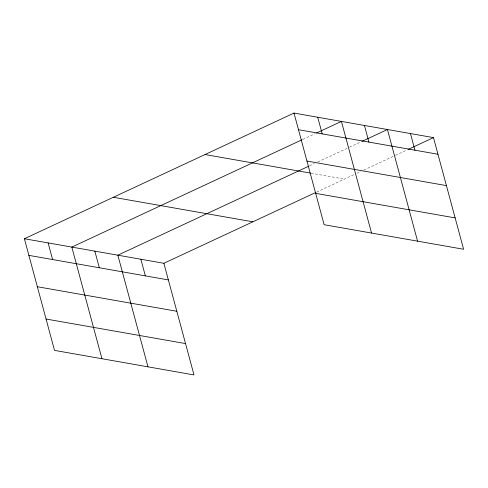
<?xml version="1.0" encoding="UTF-8"?>
<svg xmlns="http://www.w3.org/2000/svg" width="488" height="488" viewBox="0 0 488 488"><rect width="100%" height="100%" fill="white"/><g stroke="black" fill="none" stroke-linecap="round" stroke-linejoin="round"><path stroke-width="0.37" stroke-dasharray="2.44 1.83" d="M302.798 139.416L315.217 133.633M309.514 165.841L314.345 163.59M317.792 161.986L348.829 147.516M349.518 147.193L361.242 141.733M316.669 192.065L354.16 174.582M356.923 173.301L361.059 171.367M363.816 170.086L394.853 155.617M395.542 155.294L406.577 150.151M311.1 173.209L344.51 179.084"/><path stroke-width="0.73" d="M24.4 238.742L163.876 263.288L193.998 374.93L54.522 350.384L24.4 238.742L294.002 113.07L433.478 137.616L463.6 249.258L324.123 224.712L294.002 113.07M302.109 139.739L71.821 247.087L101.943 358.729M316.596 132.986L341.423 121.414L371.545 233.057M308.825 166.164L117.846 255.187L147.974 366.83M361.931 141.41L387.448 129.515L417.575 241.157M163.876 263.288L315.992 192.382M407.956 149.511L433.478 137.616M298.491 129.704L437.962 154.251M306.952 161.058L446.422 185.605M205.033 154.537L310.356 173.075M315.669 193.358L455.139 217.904M113.368 197.268L252.845 221.814M28.89 255.376L168.36 279.923M37.35 286.731L176.821 311.271M46.067 319.03L185.538 343.576M410.463 133.566L414.952 150.2M364.438 125.465L368.922 142.099M317.712 117.242L322.202 133.877M140.861 259.238L145.351 275.873M94.837 251.137L99.32 267.772M48.111 242.914L52.6 259.549"/></g></svg>
